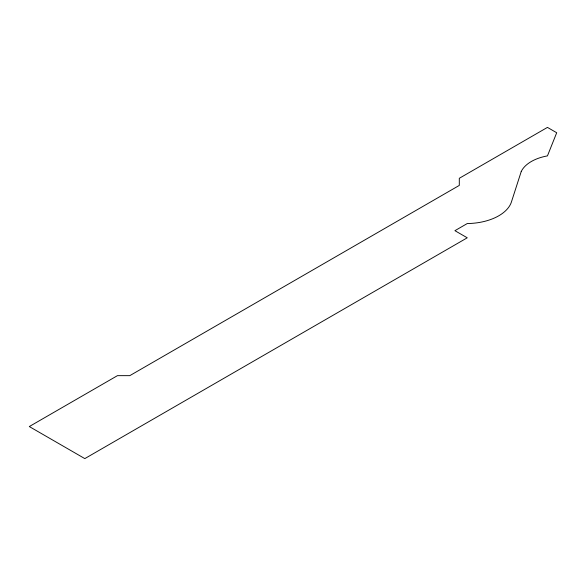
<?xml version="1.0" encoding="UTF-8"?>
<svg xmlns="http://www.w3.org/2000/svg" width="586" height="586" viewBox="0 0 586 586"><rect width="100%" height="100%" fill="white"/><g stroke="black" fill="none" stroke-linecap="round" stroke-linejoin="round"><path stroke-width="0.88" d="M521.225 171.53L511.6 201.408A45.928 26.517 0 0 1 467.254 223.552L454.919 230.679L467.254 237.799L84.816 458.604L29.3 426.549L117.449 375.655L129.784 375.655L459.299 185.41L459.299 178.291L547.449 127.396L556.7 132.744L547.449 155.891A39.24 22.656 0 0 0 521.225 171.53"/></g></svg>
